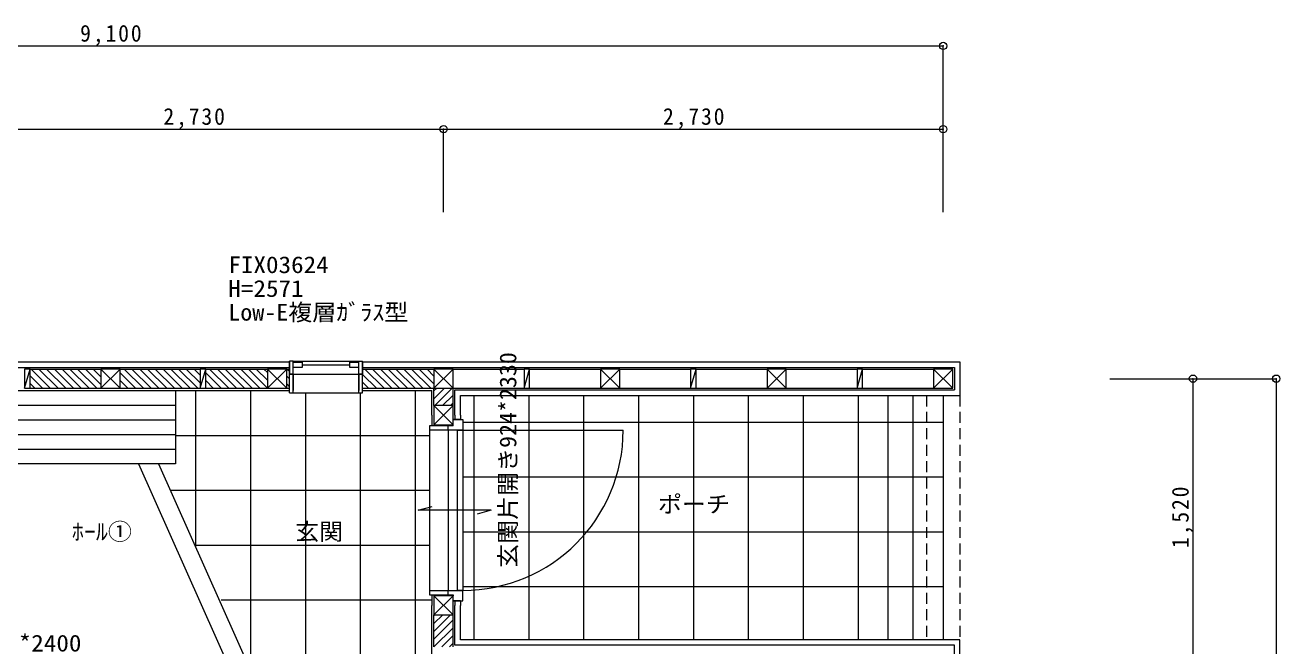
# Model space of a CAD drawing. Units: millimetres at full size, sheet at 1:50. Extents: x -9920 to 9850, y -6995 to 5878.
# Drawn here: x -1412 to 5445, y 2028 to 5429 of the extents above; entities that cross this region are included whole.
import ezdxf
from ezdxf.enums import TextEntityAlignment as Align

# ---------------------------------------------------------------- set-up
doc = ezdxf.new("R2010")
doc.units = ezdxf.units.MM
doc.header["$LTSCALE"] = 50
doc.header["$PDMODE"] = 32
doc.header["$PDSIZE"] = 40
doc.linetypes.add('DASHED1', pattern=[1.8, 1.2, -0.6])
for name, color, linetype, lineweight in [('0-2_柱', 3, 'Continuous', 20), ('0-3_仕上', 3, 'Continuous', 20), ('0-4_下地', 2, 'Continuous', 5), ('0-5_建具', 3, 'Continuous', 20), ('0-6_住設', 2, 'Continuous', 5), ('0-8_造作', 4, 'Continuous', 5), ('0-A_文字', 5, 'Continuous', 13), ('0-F_補助線', 4, 'Continuous', 5)]:
    doc.layers.add(name, color=color, linetype=linetype, lineweight=lineweight)
doc.layers.add('0-9_寸法', color=5, linetype='Continuous')
doc.styles.add('ＭＳ ゴシック', font='')
doc.styles.get('ＭＳ ゴシック').set_extended_font_data('MS Gothic')

msp = doc.modelspace()

# ---------------------------------------------------------------- linework, layer by layer
at = {"layer": '0-2_柱'}
for points in [[(-997.5, 3547.5), (-997.5, 3442.5), (-892.5, 3442.5), (-892.5, 3547.5)], [(-87.5, 3547.5), (-87.5, 3442.5), (17.5, 3442.5), (17.5, 3547.5)], [(822.5, 3547.5), (822.5, 3442.5), (927.5, 3442.5), (927.5, 3547.5)], [(1732.5, 3547.5), (1732.5, 3442.5), (1837.5, 3442.5), (1837.5, 3547.5)], [(2642.5, 3547.5), (2642.5, 3442.5), (2747.5, 3442.5), (2747.5, 3547.5)], [(3552.5, 3547.5), (3552.5, 3442.5), (3657.5, 3442.5), (3657.5, 3547.5)], [(822.5, 3347.5), (822.5, 3242.5), (927.5, 3242.5), (927.5, 3347.5)], [(822.5, 2307.5), (822.5, 2202.5), (927.5, 2202.5), (927.5, 2307.5)]]:
    msp.add_lwpolyline(points, close=True, dxfattribs=at)
at = {"layer": '0-3_仕上'}
for p, q in [((-1855, 3586.5), (-945, 3586.5)), ((-945, 3586.5), (-35, 3586.5)), ((-35, 3586.5), (32.5, 3586.5)), ((432.5, 3586.5), (875, 3586.5)), ((875, 3586.5), (1785, 3586.5)), ((1785, 3586.5), (2695, 3586.5)), ((2695, 3586.5), (3696.5, 3586.5)), ((3696.5, 3586.5), (3696.5, 3403.5)), ((-1790, 3430), (-945, 3430)), ((-945, 3430), (-35, 3430)), ((-35, 3430), (32.5, 3430)), ((432.5, 3430), (810, 3430)), ((810, 3295), (810, 3430)), ((966.5, 3403.5), (1785, 3403.5)), ((966.5, 3295), (966.5, 3403.5)), ((1785, 3403.5), (2695, 3403.5)), ((2695, 3403.5), (3696.5, 3403.5)), ((810, 3295), (810, 3237)), ((966.5, 3295), (966.5, 3271)), ((810, 2313), (810, 2255)), ((966.5, 2279), (966.5, 2255)), ((810, 1975), (810, 2255)), ((966.5, 2066.5), (966.5, 2255)), ((1785, 2066.5), (966.5, 2066.5)), ((2012.5, 2066.5), (1785, 2066.5)), ((2240, 2066.5), (2012.5, 2066.5)), ((2695, 2066.5), (2240, 2066.5)), ((3696.5, 2066.5), (2695, 2066.5)), ((3696.5, 1675), (3696.5, 2066.5))]:
    msp.add_line(p, q, dxfattribs=at)
at = {"layer": '0-3_仕上', "color": 2, "lineweight": 5}
for p, q in [((3305, 2066.5), (3305, 3403.5)), ((3605, 3403.5), (3605, 2066.5)), ((-792.78, 3030), (-218.66, 1740)), ((-683.32, 3030), (-109.2, 1740))]:
    msp.add_line(p, q, dxfattribs=at)
at = {"layer": '0-4_下地'}
for p, q in [((-1855, 3556.5), (-945, 3556.5)), ((-1385, 3547.5), (-997.5, 3547.5)), ((-945, 3556.5), (-35, 3556.5)), ((-892.5, 3547.5), (-455, 3547.5)), ((-425, 3547.5), (-87.5, 3547.5)), ((-35, 3556.5), (32.5, 3556.5)), ((17.5, 3547.5), (32.5, 3547.5)), ((432.5, 3556.5), (875, 3556.5)), ((432.5, 3547.5), (822.5, 3547.5)), ((875, 3556.5), (1785, 3556.5)), ((927.5, 3547.5), (1315, 3547.5)), ((1345, 3547.5), (1732.5, 3547.5)), ((1785, 3556.5), (2695, 3556.5)), ((1837.5, 3547.5), (2225, 3547.5)), ((2255, 3547.5), (2642.5, 3547.5)), ((2695, 3556.5), (3666.5, 3556.5)), ((2747.5, 3547.5), (3135, 3547.5)), ((3165, 3547.5), (3552.5, 3547.5)), ((3666.5, 3556.5), (3666.5, 3433.5)), ((-1385, 3442.5), (-997.5, 3442.5)), ((-892.5, 3442.5), (-455, 3442.5)), ((-425, 3442.5), (-87.5, 3442.5)), ((17.5, 3442.5), (32.5, 3442.5)), ((432.5, 3442.5), (822.5, 3442.5)), ((822.5, 3347.5), (822.5, 3442.5)), ((927.5, 3442.5), (1315, 3442.5)), ((927.5, 3347.5), (927.5, 3442.5)), ((936.5, 3433.5), (1785, 3433.5)), ((936.5, 3295), (936.5, 3433.5)), ((1345, 3442.5), (1732.5, 3442.5)), ((1785, 3433.5), (2695, 3433.5)), ((1837.5, 3442.5), (2225, 3442.5)), ((2255, 3442.5), (2642.5, 3442.5)), ((2695, 3433.5), (3666.5, 3433.5)), ((2747.5, 3442.5), (3135, 3442.5)), ((3165, 3442.5), (3552.5, 3442.5)), ((936.5, 3295), (936.5, 3271)), ((822.5, 3242.5), (822.5, 3237)), ((822.5, 2313), (822.5, 2307.5)), ((936.5, 2279), (936.5, 2255)), ((822.5, 2027.5), (822.5, 2202.5)), ((927.5, 2027.5), (927.5, 2202.5)), ((936.5, 2036.5), (936.5, 2255)), ((1785, 2036.5), (936.5, 2036.5)), ((2012.5, 2036.5), (1785, 2036.5)), ((2240, 2036.5), (2012.5, 2036.5)), ((2695, 2036.5), (2240, 2036.5)), ((3666.5, 2036.5), (2695, 2036.5)), ((3666.5, 1675), (3666.5, 2036.5))]:
    msp.add_line(p, q, dxfattribs=at)
at = {"layer": '0-4_下地', "linetype": 'DASHED1'}
for p, q in [((3513.5, 3403.5), (3513.5, 2066.5)), ((3696.5, 3403.5), (3696.5, 2066.5))]:
    msp.add_line(p, q, dxfattribs=at)
at = {"layer": '0-4_下地', "color": 3, "lineweight": 20}
for points in [[(-1415, 3547.5), (-1415, 3442.5), (-1385, 3442.5), (-1385, 3547.5)], [(-455, 3547.5), (-455, 3442.5), (-425, 3442.5), (-425, 3547.5)], [(1315, 3547.5), (1315, 3442.5), (1345, 3442.5), (1345, 3547.5)], [(2225, 3547.5), (2225, 3442.5), (2255, 3442.5), (2255, 3547.5)], [(3135, 3547.5), (3135, 3442.5), (3165, 3442.5), (3165, 3547.5)]]:
    msp.add_lwpolyline(points, close=True, dxfattribs=at)
at = {"layer": '0-5_建具'}
for p, q in [((52.5, 3590.5), (32.5, 3590.5)), ((32.5, 3418), (32.5, 3590.5)), ((52.5, 3418), (52.5, 3590.5)), ((52.5, 3585.5), (102.5, 3585.5)), ((102.5, 3570.5), (362.5, 3570.5)), ((362.5, 3585.5), (412.5, 3585.5)), ((412.5, 3590.5), (432.5, 3590.5)), ((412.5, 3418), (412.5, 3590.5)), ((432.5, 3418), (432.5, 3590.5)), ((432.5, 3586.5), (432.5, 3520.5)), ((52.5, 3520.5), (32.5, 3520.5)), ((52.5, 3520.5), (52.5, 3430)), ((412.5, 3520.5), (432.5, 3520.5)), ((432.5, 3520.5), (412.5, 3520.5)), ((412.5, 3520.5), (412.5, 3430)), ((32.5, 3418), (52.5, 3418)), ((412.5, 3418), (432.5, 3418)), ((900.5, 3216), (900.5, 3237)), ((966.5, 3271), (927.5, 3271)), ((927.5, 3237), (927.5, 3242.5)), ((798, 3216), (980.5, 3216)), ((980.5, 3213), (980.5, 2337)), ((798, 2334), (798, 2313)), ((980.5, 2334), (798, 2334)), ((900.5, 2313), (900.5, 2334)), ((980.5, 2279), (980.5, 2334)), ((798, 2313), (927.5, 2313)), ((927.5, 2313), (927.5, 2307.5)), ((966.5, 2279), (927.5, 2279)), ((927.5, 2279), (980.5, 2279))]:
    msp.add_line(p, q, dxfattribs=at)
at = {"layer": '0-5_建具', "color": 2, "lineweight": 5}
for p, q in [((32.5, 3586.5), (32.5, 3577.5)), ((52.5, 3590.5), (412.5, 3590.5)), ((432.5, 3586.5), (432.5, 3577.5)), ((52.5, 3520.5), (412.5, 3520.5)), ((32.5, 3418), (432.5, 3418)), ((798, 3237), (798, 2313)), ((900.5, 3216), (900.5, 2334)), ((980.5, 3216), (980.5, 2334))]:
    msp.add_line(p, q, dxfattribs=at)
at = {"layer": '0-5_建具', "color": 5, "lineweight": 13}
for p, q in [((980.5, 3213), (1856.5, 3213)), ((735.5, 2775), (812.77, 2795.71)), ((1135.5, 2775), (735.5, 2775)), ((1135.5, 2775), (1058.23, 2754.29))]:
    msp.add_line(p, q, dxfattribs=at)
at = {"layer": '0-5_建具'}
for points in [[(32.5, 3586.5), (32.5, 3520.5), (52.5, 3520.5)], [(102.5, 3585.5), (102.5, 3555.5), (52.5, 3555.5)], [(412.5, 3555.5), (362.5, 3555.5), (362.5, 3585.5)], [(927.5, 3237), (798, 3237), (798, 3216)], [(927.5, 3271), (980.5, 3271), (980.5, 3216)], [(980.5, 2337), (950.5, 2337), (950.5, 3213), (980.5, 3213)]]:
    msp.add_lwpolyline(points, dxfattribs=at)
at = {"layer": '0-5_建具', "color": 5, "lineweight": 13}
msp.add_arc((980.5, 3213), 876, 270, 0, dxfattribs=at)
at = {"layer": '0-6_住設', "color": 4}
for p, q in [((-480, 3430), (-480, 2573.15)), ((-180, 3430), (-180, 1965)), ((720, 3430), (720, 830)), ((120, 3418), (120, 830)), ((420, 3418), (420, 830)), ((1040, 3403.5), (1040, 2066.5)), ((1340, 3403.5), (1340, 2066.5)), ((1640, 3403.5), (1640, 2066.5)), ((1940, 3403.5), (1940, 2066.5)), ((2240, 3403.5), (2240, 2066.5)), ((2540, 3403.5), (2540, 2066.5)), ((2840, 3403.5), (2840, 2066.5)), ((3140, 3403.5), (3140, 2066.5)), ((3440, 3403.5), (3440, 2066.5)), ((980.5, 3257.5), (3605, 3257.5)), ((-590, 3185), (798, 3185)), ((980.5, 2957.5), (3605, 2957.5)), ((-618.79, 2885), (798, 2885)), ((980.5, 2657.5), (3605, 2657.5)), ((-485.27, 2585), (798, 2585)), ((980.5, 2357.5), (3605, 2357.5)), ((-340, 2285), (810, 2285))]:
    msp.add_line(p, q, dxfattribs=at)
at = {"layer": '0-6_住設'}
for p, q in [((-1790, 3350), (-590, 3350)), ((-1790, 3270), (-590, 3270)), ((-1790, 3190), (-590, 3190)), ((-1790, 3110), (-590, 3110))]:
    msp.add_line(p, q, dxfattribs=at)
msp.add_lwpolyline([(-590, 3430), (-590, 3030), (-1790, 3030)], dxfattribs=at)
at = {"layer": '0-8_造作'}
for p, q in [((-1385, 3510.74), (-1316.76, 3442.5)), ((-1379.34, 3547.5), (-1274.34, 3442.5)), ((-1336.91, 3547.5), (-1231.91, 3442.5)), ((-1294.48, 3547.5), (-1189.48, 3442.5)), ((-1252.06, 3547.5), (-1147.06, 3442.5)), ((-1209.63, 3547.5), (-1104.63, 3442.5)), ((-1167.21, 3547.5), (-1062.21, 3442.5)), ((-1124.78, 3547.5), (-1019.78, 3442.5)), ((-1082.35, 3547.5), (-997.5, 3462.65)), ((-1039.93, 3547.5), (-997.5, 3505.07)), ((-892.5, 3527.35), (-807.65, 3442.5)), ((-870.22, 3547.5), (-765.22, 3442.5)), ((-827.79, 3547.5), (-722.79, 3442.5)), ((-785.37, 3547.5), (-680.37, 3442.5)), ((-742.94, 3547.5), (-637.94, 3442.5)), ((-700.52, 3547.5), (-595.51, 3442.5)), ((-658.09, 3547.5), (-553.09, 3442.5)), ((-615.66, 3547.5), (-510.66, 3442.5)), ((-573.24, 3547.5), (-468.24, 3442.5)), ((-530.81, 3547.5), (-455, 3471.69)), ((-488.38, 3547.5), (-455, 3514.12)), ((-425, 3526.54), (-340.96, 3442.5)), ((-403.53, 3547.5), (-298.53, 3442.5)), ((-361.1, 3547.5), (-256.1, 3442.5)), ((-318.68, 3547.5), (-213.68, 3442.5)), ((-276.25, 3547.5), (-171.25, 3442.5)), ((-233.82, 3547.5), (-128.82, 3442.5)), ((-191.4, 3547.5), (-87.5, 3443.6)), ((-148.97, 3547.5), (-87.5, 3486.03)), ((-106.55, 3547.5), (-87.5, 3528.45)), ((17.5, 3508.31), (32.5, 3493.31)), ((20.73, 3547.5), (32.5, 3535.73)), ((432.5, 3517.57), (507.57, 3442.5)), ((445, 3547.5), (550, 3442.5)), ((487.42, 3547.5), (592.42, 3442.5)), ((529.85, 3547.5), (634.85, 3442.5)), ((572.28, 3547.5), (677.28, 3442.5)), ((614.7, 3547.5), (719.7, 3442.5)), ((657.13, 3547.5), (762.13, 3442.5)), ((699.56, 3547.5), (804.56, 3442.5)), ((741.98, 3547.5), (822.5, 3466.98)), ((784.41, 3547.5), (822.5, 3509.41)), ((-1385, 3468.31), (-1359.19, 3442.5)), ((-1385, 3442.5), (-997.5, 3442.5)), ((-892.5, 3484.93), (-850.07, 3442.5)), ((-892.5, 3442.5), (-455, 3442.5)), ((-425, 3484.12), (-383.38, 3442.5)), ((-425, 3442.5), (-87.5, 3442.5)), ((17.5, 3465.88), (32.5, 3450.88)), ((17.5, 3442.5), (32.5, 3442.5)), ((432.5, 3475.15), (465.15, 3442.5)), ((432.5, 3442.5), (822.5, 3442.5)), ((822.5, 3347.5), (822.5, 3442.5)), ((822.5, 3427.79), (837.21, 3442.5)), ((822.5, 3385.36), (879.64, 3442.5)), ((827.06, 3347.5), (922.06, 3442.5)), ((869.49, 3347.5), (927.5, 3405.51)), ((911.92, 3347.5), (927.5, 3363.08)), ((822.5, 3242.5), (822.5, 3237)), ((843.84, 3237), (849.34, 3242.5)), ((886.27, 3237), (891.77, 3242.5)), ((822.5, 2313), (822.5, 2307.5)), ((847.72, 2307.5), (853.22, 2313)), ((890.15, 2307.5), (895.65, 2313)), ((822.5, 2027.5), (822.5, 2202.5)), ((822.5, 2197.42), (827.58, 2202.5)), ((822.5, 2155), (870, 2202.5)), ((822.5, 2112.57), (912.43, 2202.5)), ((822.5, 2070.15), (927.5, 2175.15)), ((822.5, 2027.72), (927.5, 2132.72)), ((864.71, 2027.5), (927.5, 2090.29)), ((907.13, 2027.5), (927.5, 2047.87))]:
    msp.add_line(p, q, dxfattribs=at)
at = {"layer": '0-A_文字'}
for p, q in [((-5495, 5315), (3605, 5315)), ((3605, 4860), (3605, 5315)), ((-1855, 4860), (875, 4860)), ((875, 4405), (875, 4860)), ((875, 4405), (875, 4860)), ((875, 4860), (3605, 4860)), ((3605, 4405), (3605, 4860)), ((4515, 3495), (4970, 3495)), ((4970, 3495), (5425, 3495)), ((4970, 3495), (4970, 1975)), ((5425, 3495), (5425, -4695))]:
    msp.add_line(p, q, dxfattribs=at)
for p in [(3605, 5315), (875, 4860), (3605, 4860), (4970, 3495), (5425, 3495)]:
    msp.add_point(p, dxfattribs=at)
at = {"layer": '0-F_補助線'}
for p, q in [((-1415, 3442.5), (-1385, 3547.5)), ((-997.5, 3547.5), (-892.5, 3442.5)), ((-892.5, 3547.5), (-997.5, 3442.5)), ((-455, 3442.5), (-425, 3547.5)), ((-87.5, 3547.5), (17.5, 3442.5)), ((17.5, 3547.5), (-87.5, 3442.5)), ((822.5, 3547.5), (927.5, 3442.5)), ((927.5, 3547.5), (822.5, 3442.5)), ((1315, 3442.5), (1345, 3547.5)), ((1732.5, 3547.5), (1837.5, 3442.5)), ((1837.5, 3547.5), (1732.5, 3442.5)), ((2225, 3442.5), (2255, 3547.5)), ((2642.5, 3547.5), (2747.5, 3442.5)), ((2747.5, 3547.5), (2642.5, 3442.5)), ((3135, 3442.5), (3165, 3547.5)), ((3552.5, 3547.5), (3657.5, 3442.5)), ((3657.5, 3547.5), (3552.5, 3442.5)), ((822.5, 3347.5), (927.5, 3242.5)), ((927.5, 3347.5), (822.5, 3242.5)), ((822.5, 2307.5), (927.5, 2202.5)), ((927.5, 2307.5), (822.5, 2202.5))]:
    msp.add_line(p, q, dxfattribs=at)

# ---------------------------------------------------------------- texts
at = {"layer": '0-9_寸法', "style": 'ＭＳ ゴシック'}
for s, width, p in [('FIX03624', 1.1, (-301.25, 4045)), ('H=2571', 1.1, (-301.25, 3915)), ('Low-E複層ｶﾞﾗｽ型', 1.05, (-301.25, 3785)), ('ポーチ', 1.05, (2046.25, 2735)), ('ﾎｰﾙ①', 1.05, (-1156.25, 2585)), ('玄関', 1.05, (63.75, 2585)), ('780*2400', 1.1, (-1652.5, 1975))]:
    msp.add_text(s, height=91.64, dxfattribs=dict(at, width=width)).set_placement(p, align=Align.BOTTOM_LEFT)
at = {"layer": '0-9_寸法', "style": 'ＭＳ ゴシック', "width": 1.05}
msp.add_text('玄関片開き924*2330', height=91.64, rotation=90, dxfattribs=at).set_placement((1300, 2460), align=Align.BOTTOM_LEFT)
at = {"layer": '0-9_寸法', "char_height": 91.64, "attachment_point": 7, "style": 'ＭＳ ゴシック'}
for s, insert in [('\\T1.17;\\W0.95;9,100', (-1111.25, 5315)), ('\\T1.17;\\W0.95;2,730', (-656.25, 4860)), ('\\T1.17;\\W0.95;2,730', (2073.75, 4860))]:
    msp.add_mtext(s, dxfattribs=dict(at, insert=insert))
at = {"layer": '0-9_寸法', "insert": (4970, 2568.75), "char_height": 91.64, "attachment_point": 7, "rotation": 90, "style": 'ＭＳ ゴシック'}
msp.add_mtext('\\T1.17;\\W0.95;1,520', dxfattribs=at)

doc.saveas('drawing.dxf')
